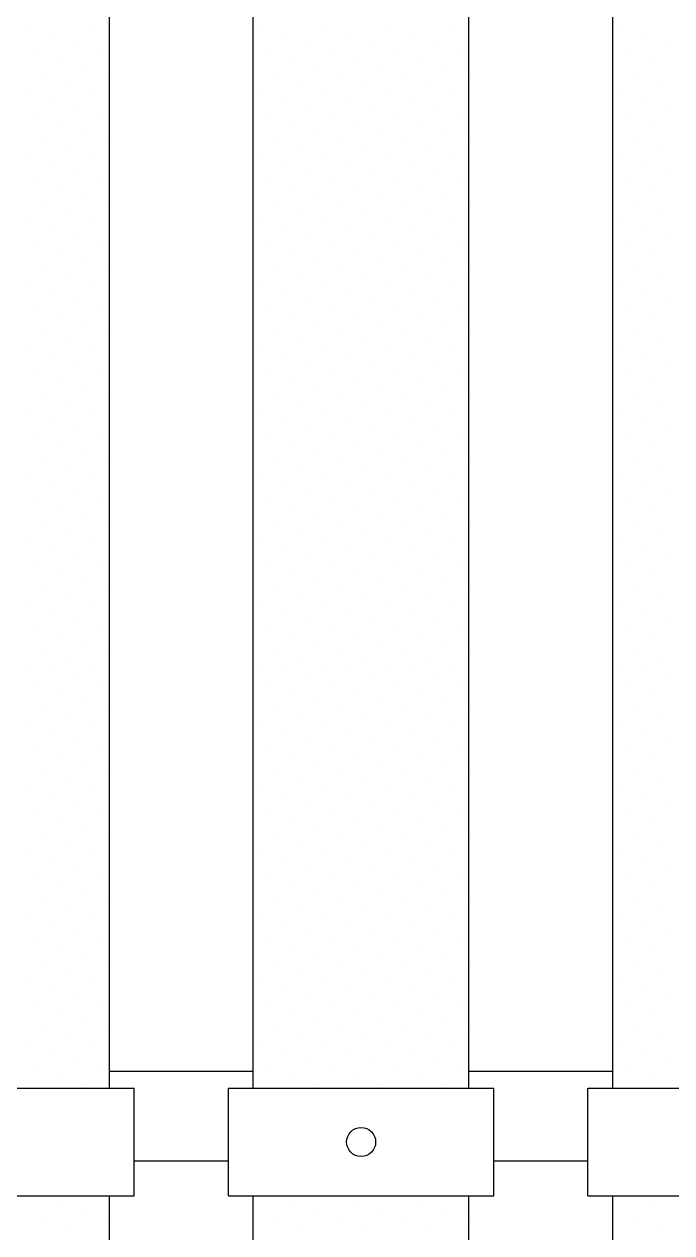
# Model space of a CAD drawing. Extents: x -508 to 92, y -98 to -31.
# Drawn here: x -124.86 to -123.158, y -51.325 to -48.148 of the extents above; entities that cross this region are included whole.
import ezdxf

# ---------------------------------------------------------------- set-up
doc = ezdxf.new("R2010")
doc.units = 0
doc.header["$MEASUREMENT"] = 0
doc.layers.get('0').update_dxf_attribs({"linetype": 'CONTINUOUS', "lineweight": 30})
doc.layers.add('BLUE', color=3, linetype='CONTINUOUS')

msp = doc.modelspace()

# ---------------------------------------------------------------- linework, layer by layer
at = {"color": 0}
for p, q in [((-124.85, -48.1588), (-124.85, -48.1588)), ((-124.7873, -48.1797), (-124.7873, -48.1797)), ((-124.6829, -48.1588), (-124.6829, -48.1588)), ((-124.2389, -48.1588), (-124.2389, -48.1588)), ((-124.1762, -48.1797), (-124.1762, -48.1797)), ((-124.0718, -48.1588), (-124.0718, -48.1588)), ((-124.0091, -48.1797), (-124.0091, -48.1797)), ((-123.9047, -48.1588), (-123.9047, -48.1588)), ((-123.842, -48.1797), (-123.842, -48.1797)), ((-123.7376, -48.1588), (-123.7376, -48.1588)), ((-123.2936, -48.1588), (-123.2936, -48.1588)), ((-123.231, -48.1797), (-123.231, -48.1797)), ((-124.7247, -48.2006), (-124.7247, -48.2006)), ((-124.1136, -48.2006), (-124.1136, -48.2006)), ((-123.9465, -48.2006), (-123.9465, -48.2006)), ((-123.7794, -48.2006), (-123.7794, -48.2006)), ((-123.1683, -48.2006), (-123.1683, -48.2006)), ((-124.8291, -48.2215), (-124.8291, -48.2215)), ((-124.7664, -48.2424), (-124.7664, -48.2424)), ((-124.662, -48.2215), (-124.662, -48.2215)), ((-124.218, -48.2215), (-124.218, -48.2215)), ((-124.1554, -48.2424), (-124.1554, -48.2424)), ((-124.0509, -48.2215), (-124.0509, -48.2215)), ((-123.9883, -48.2424), (-123.9883, -48.2424)), ((-123.8838, -48.2215), (-123.8838, -48.2215)), ((-123.8211, -48.2424), (-123.8211, -48.2424)), ((-123.7167, -48.2215), (-123.7167, -48.2215)), ((-123.2727, -48.2215), (-123.2727, -48.2215)), ((-123.2101, -48.2424), (-123.2101, -48.2424)), ((-124.7038, -48.2633), (-124.7038, -48.2633)), ((-124.0927, -48.2633), (-124.0927, -48.2633)), ((-123.9256, -48.2633), (-123.9256, -48.2633)), ((-123.7585, -48.2633), (-123.7585, -48.2633)), ((-124.8082, -48.2842), (-124.8082, -48.2842)), ((-124.7455, -48.305), (-124.7455, -48.305)), ((-124.6411, -48.2842), (-124.6411, -48.2842)), ((-124.1971, -48.2842), (-124.1971, -48.2842)), ((-124.1345, -48.305), (-124.1345, -48.305)), ((-124.03, -48.2842), (-124.03, -48.2842)), ((-123.9674, -48.305), (-123.9674, -48.305)), ((-123.8629, -48.2842), (-123.8629, -48.2842)), ((-123.8003, -48.305), (-123.8003, -48.305)), ((-123.6958, -48.2842), (-123.6958, -48.2842)), ((-123.2518, -48.2842), (-123.2518, -48.2842)), ((-123.1892, -48.305), (-123.1892, -48.305)), ((-124.85, -48.3259), (-124.85, -48.3259)), ((-124.6829, -48.3259), (-124.6829, -48.3259)), ((-124.2389, -48.3259), (-124.2389, -48.3259)), ((-124.0718, -48.3259), (-124.0718, -48.3259)), ((-123.9047, -48.3259), (-123.9047, -48.3259)), ((-123.7376, -48.3259), (-123.7376, -48.3259)), ((-123.2936, -48.3259), (-123.2936, -48.3259)), ((-124.7873, -48.3468), (-124.7873, -48.3468)), ((-124.7247, -48.3677), (-124.7247, -48.3677)), ((-124.1762, -48.3468), (-124.1762, -48.3468)), ((-124.1136, -48.3677), (-124.1136, -48.3677)), ((-124.0091, -48.3468), (-124.0091, -48.3468)), ((-123.9465, -48.3677), (-123.9465, -48.3677)), ((-123.842, -48.3468), (-123.842, -48.3468)), ((-123.7794, -48.3677), (-123.7794, -48.3677)), ((-123.231, -48.3468), (-123.231, -48.3468)), ((-123.1683, -48.3677), (-123.1683, -48.3677)), ((-124.8291, -48.3886), (-124.8291, -48.3886)), ((-124.662, -48.3886), (-124.662, -48.3886)), ((-124.218, -48.3886), (-124.218, -48.3886)), ((-124.0509, -48.3886), (-124.0509, -48.3886)), ((-123.8838, -48.3886), (-123.8838, -48.3886)), ((-123.7167, -48.3886), (-123.7167, -48.3886)), ((-123.2727, -48.3886), (-123.2727, -48.3886)), ((-124.7664, -48.4095), (-124.7664, -48.4095)), ((-124.7038, -48.4304), (-124.7038, -48.4304)), ((-124.1554, -48.4095), (-124.1554, -48.4095)), ((-124.0927, -48.4304), (-124.0927, -48.4304)), ((-123.9883, -48.4095), (-123.9883, -48.4095)), ((-123.9256, -48.4304), (-123.9256, -48.4304)), ((-123.8211, -48.4095), (-123.8211, -48.4095)), ((-123.7585, -48.4304), (-123.7585, -48.4304)), ((-123.2101, -48.4095), (-123.2101, -48.4095)), ((-124.8082, -48.4513), (-124.8082, -48.4513)), ((-124.6411, -48.4513), (-124.6411, -48.4513)), ((-124.1971, -48.4513), (-124.1971, -48.4513)), ((-124.03, -48.4513), (-124.03, -48.4513)), ((-123.8629, -48.4513), (-123.8629, -48.4513)), ((-123.6958, -48.4513), (-123.6958, -48.4513)), ((-123.2518, -48.4513), (-123.2518, -48.4513)), ((-124.85, -48.493), (-124.85, -48.493)), ((-124.7455, -48.4722), (-124.7455, -48.4722)), ((-124.6829, -48.493), (-124.6829, -48.493)), ((-124.2389, -48.493), (-124.2389, -48.493)), ((-124.1345, -48.4722), (-124.1345, -48.4722)), ((-124.0718, -48.493), (-124.0718, -48.493)), ((-123.9674, -48.4722), (-123.9674, -48.4722)), ((-123.9047, -48.493), (-123.9047, -48.493)), ((-123.8003, -48.4722), (-123.8003, -48.4722)), ((-123.7376, -48.493), (-123.7376, -48.493)), ((-123.2936, -48.493), (-123.2936, -48.493)), ((-123.1892, -48.4722), (-123.1892, -48.4722)), ((-124.7873, -48.5139), (-124.7873, -48.5139)), ((-124.1762, -48.5139), (-124.1762, -48.5139)), ((-124.0091, -48.5139), (-124.0091, -48.5139)), ((-123.842, -48.5139), (-123.842, -48.5139)), ((-123.231, -48.5139), (-123.231, -48.5139)), ((-124.8291, -48.5557), (-124.8291, -48.5557)), ((-124.7247, -48.5348), (-124.7247, -48.5348)), ((-124.662, -48.5557), (-124.662, -48.5557)), ((-124.218, -48.5557), (-124.218, -48.5557)), ((-124.1136, -48.5348), (-124.1136, -48.5348)), ((-124.0509, -48.5557), (-124.0509, -48.5557)), ((-123.9465, -48.5348), (-123.9465, -48.5348)), ((-123.8838, -48.5557), (-123.8838, -48.5557)), ((-123.7794, -48.5348), (-123.7794, -48.5348)), ((-123.7167, -48.5557), (-123.7167, -48.5557)), ((-123.2727, -48.5557), (-123.2727, -48.5557)), ((-123.1683, -48.5348), (-123.1683, -48.5348)), ((-124.7664, -48.5766), (-124.7664, -48.5766)), ((-124.1554, -48.5766), (-124.1554, -48.5766)), ((-123.9883, -48.5766), (-123.9883, -48.5766)), ((-123.8211, -48.5766), (-123.8211, -48.5766)), ((-123.2101, -48.5766), (-123.2101, -48.5766)), ((-124.8082, -48.6184), (-124.8082, -48.6184)), ((-124.7038, -48.5975), (-124.7038, -48.5975)), ((-124.6411, -48.6184), (-124.6411, -48.6184)), ((-124.1971, -48.6184), (-124.1971, -48.6184)), ((-124.0927, -48.5975), (-124.0927, -48.5975)), ((-124.03, -48.6184), (-124.03, -48.6184)), ((-123.9256, -48.5975), (-123.9256, -48.5975)), ((-123.8629, -48.6184), (-123.8629, -48.6184)), ((-123.7585, -48.5975), (-123.7585, -48.5975)), ((-123.6958, -48.6184), (-123.6958, -48.6184)), ((-123.2518, -48.6184), (-123.2518, -48.6184)), ((-124.85, -48.6601), (-124.85, -48.6601)), ((-124.7455, -48.6393), (-124.7455, -48.6393)), ((-124.6829, -48.6601), (-124.6829, -48.6601)), ((-124.2389, -48.6601), (-124.2389, -48.6601)), ((-124.1345, -48.6393), (-124.1345, -48.6393)), ((-124.0718, -48.6601), (-124.0718, -48.6601)), ((-123.9674, -48.6393), (-123.9674, -48.6393)), ((-123.9047, -48.6601), (-123.9047, -48.6601)), ((-123.8003, -48.6393), (-123.8003, -48.6393)), ((-123.7376, -48.6601), (-123.7376, -48.6601)), ((-123.2936, -48.6601), (-123.2936, -48.6601)), ((-123.1892, -48.6393), (-123.1892, -48.6393)), ((-124.7873, -48.681), (-124.7873, -48.681)), ((-124.1762, -48.681), (-124.1762, -48.681)), ((-124.0091, -48.681), (-124.0091, -48.681)), ((-123.842, -48.681), (-123.842, -48.681)), ((-123.231, -48.681), (-123.231, -48.681)), ((-124.8291, -48.7228), (-124.8291, -48.7228)), ((-124.7247, -48.7019), (-124.7247, -48.7019)), ((-124.662, -48.7228), (-124.662, -48.7228)), ((-124.218, -48.7228), (-124.218, -48.7228)), ((-124.1136, -48.7019), (-124.1136, -48.7019)), ((-124.0509, -48.7228), (-124.0509, -48.7228)), ((-123.9465, -48.7019), (-123.9465, -48.7019)), ((-123.8838, -48.7228), (-123.8838, -48.7228)), ((-123.7794, -48.7019), (-123.7794, -48.7019)), ((-123.7167, -48.7228), (-123.7167, -48.7228)), ((-123.2727, -48.7228), (-123.2727, -48.7228)), ((-123.1683, -48.7019), (-123.1683, -48.7019)), ((-124.7664, -48.7437), (-124.7664, -48.7437)), ((-124.1554, -48.7437), (-124.1554, -48.7437)), ((-123.9883, -48.7437), (-123.9883, -48.7437)), ((-123.8211, -48.7437), (-123.8211, -48.7437)), ((-123.2101, -48.7437), (-123.2101, -48.7437)), ((-124.8082, -48.7855), (-124.8082, -48.7855)), ((-124.7038, -48.7646), (-124.7038, -48.7646)), ((-124.6411, -48.7855), (-124.6411, -48.7855)), ((-124.1971, -48.7855), (-124.1971, -48.7855)), ((-124.0927, -48.7646), (-124.0927, -48.7646)), ((-124.03, -48.7855), (-124.03, -48.7855)), ((-123.9256, -48.7646), (-123.9256, -48.7646)), ((-123.8629, -48.7855), (-123.8629, -48.7855)), ((-123.7585, -48.7646), (-123.7585, -48.7646)), ((-123.6958, -48.7855), (-123.6958, -48.7855)), ((-123.2518, -48.7855), (-123.2518, -48.7855)), ((-124.7455, -48.8064), (-124.7455, -48.8064)), ((-124.1345, -48.8064), (-124.1345, -48.8064)), ((-123.9674, -48.8064), (-123.9674, -48.8064)), ((-123.8003, -48.8064), (-123.8003, -48.8064)), ((-123.1892, -48.8064), (-123.1892, -48.8064)), ((-124.85, -48.8273), (-124.85, -48.8273)), ((-124.7873, -48.8481), (-124.7873, -48.8481)), ((-124.6829, -48.8273), (-124.6829, -48.8273)), ((-124.2389, -48.8273), (-124.2389, -48.8273)), ((-124.1762, -48.8481), (-124.1762, -48.8481)), ((-124.0718, -48.8273), (-124.0718, -48.8273)), ((-124.0091, -48.8481), (-124.0091, -48.8481)), ((-123.9047, -48.8273), (-123.9047, -48.8273)), ((-123.842, -48.8481), (-123.842, -48.8481)), ((-123.7376, -48.8273), (-123.7376, -48.8273)), ((-123.2936, -48.8273), (-123.2936, -48.8273)), ((-123.231, -48.8481), (-123.231, -48.8481)), ((-124.7247, -48.869), (-124.7247, -48.869)), ((-124.1136, -48.869), (-124.1136, -48.869)), ((-123.9465, -48.869), (-123.9465, -48.869)), ((-123.7794, -48.869), (-123.7794, -48.869)), ((-123.1683, -48.869), (-123.1683, -48.869)), ((-124.8291, -48.8899), (-124.8291, -48.8899)), ((-124.7664, -48.9108), (-124.7664, -48.9108)), ((-124.662, -48.8899), (-124.662, -48.8899)), ((-124.218, -48.8899), (-124.218, -48.8899)), ((-124.1554, -48.9108), (-124.1554, -48.9108)), ((-124.0509, -48.8899), (-124.0509, -48.8899)), ((-123.9883, -48.9108), (-123.9883, -48.9108)), ((-123.8838, -48.8899), (-123.8838, -48.8899)), ((-123.8211, -48.9108), (-123.8211, -48.9108)), ((-123.7167, -48.8899), (-123.7167, -48.8899)), ((-123.2727, -48.8899), (-123.2727, -48.8899)), ((-123.2101, -48.9108), (-123.2101, -48.9108)), ((-124.7038, -48.9317), (-124.7038, -48.9317)), ((-124.0927, -48.9317), (-124.0927, -48.9317)), ((-123.9256, -48.9317), (-123.9256, -48.9317)), ((-123.7585, -48.9317), (-123.7585, -48.9317)), ((-124.8082, -48.9526), (-124.8082, -48.9526)), ((-124.7455, -48.9735), (-124.7455, -48.9735)), ((-124.6411, -48.9526), (-124.6411, -48.9526)), ((-124.1971, -48.9526), (-124.1971, -48.9526)), ((-124.1345, -48.9735), (-124.1345, -48.9735)), ((-124.03, -48.9526), (-124.03, -48.9526)), ((-123.9674, -48.9735), (-123.9674, -48.9735)), ((-123.8629, -48.9526), (-123.8629, -48.9526)), ((-123.8003, -48.9735), (-123.8003, -48.9735)), ((-123.6958, -48.9526), (-123.6958, -48.9526)), ((-123.2518, -48.9526), (-123.2518, -48.9526)), ((-123.1892, -48.9735), (-123.1892, -48.9735)), ((-124.85, -48.9944), (-124.85, -48.9944)), ((-124.6829, -48.9944), (-124.6829, -48.9944)), ((-124.2389, -48.9944), (-124.2389, -48.9944)), ((-124.0718, -48.9944), (-124.0718, -48.9944)), ((-123.9047, -48.9944), (-123.9047, -48.9944)), ((-123.7376, -48.9944), (-123.7376, -48.9944)), ((-123.2936, -48.9944), (-123.2936, -48.9944)), ((-124.7873, -49.0152), (-124.7873, -49.0152)), ((-124.7247, -49.0361), (-124.7247, -49.0361)), ((-124.1762, -49.0152), (-124.1762, -49.0152)), ((-124.1136, -49.0361), (-124.1136, -49.0361)), ((-124.0091, -49.0152), (-124.0091, -49.0152)), ((-123.9465, -49.0361), (-123.9465, -49.0361)), ((-123.842, -49.0152), (-123.842, -49.0152)), ((-123.7794, -49.0361), (-123.7794, -49.0361)), ((-123.231, -49.0152), (-123.231, -49.0152)), ((-123.1683, -49.0361), (-123.1683, -49.0361)), ((-124.8291, -49.057), (-124.8291, -49.057)), ((-124.662, -49.057), (-124.662, -49.057)), ((-124.218, -49.057), (-124.218, -49.057)), ((-124.0509, -49.057), (-124.0509, -49.057)), ((-123.8838, -49.057), (-123.8838, -49.057)), ((-123.7167, -49.057), (-123.7167, -49.057)), ((-123.2727, -49.057), (-123.2727, -49.057)), ((-124.7664, -49.0779), (-124.7664, -49.0779)), ((-124.7038, -49.0988), (-124.7038, -49.0988)), ((-124.1554, -49.0779), (-124.1554, -49.0779)), ((-124.0927, -49.0988), (-124.0927, -49.0988)), ((-123.9883, -49.0779), (-123.9883, -49.0779)), ((-123.9256, -49.0988), (-123.9256, -49.0988)), ((-123.8211, -49.0779), (-123.8211, -49.0779)), ((-123.7585, -49.0988), (-123.7585, -49.0988)), ((-123.2101, -49.0779), (-123.2101, -49.0779)), ((-124.8082, -49.1197), (-124.8082, -49.1197)), ((-124.6411, -49.1197), (-124.6411, -49.1197)), ((-124.1971, -49.1197), (-124.1971, -49.1197)), ((-124.03, -49.1197), (-124.03, -49.1197)), ((-123.8629, -49.1197), (-123.8629, -49.1197)), ((-123.6958, -49.1197), (-123.6958, -49.1197)), ((-123.2518, -49.1197), (-123.2518, -49.1197)), ((-124.85, -49.1615), (-124.85, -49.1615)), ((-124.7455, -49.1406), (-124.7455, -49.1406)), ((-124.6829, -49.1615), (-124.6829, -49.1615)), ((-124.2389, -49.1615), (-124.2389, -49.1615)), ((-124.1345, -49.1406), (-124.1345, -49.1406)), ((-124.0718, -49.1615), (-124.0718, -49.1615)), ((-123.9674, -49.1406), (-123.9674, -49.1406)), ((-123.9047, -49.1615), (-123.9047, -49.1615)), ((-123.8003, -49.1406), (-123.8003, -49.1406)), ((-123.7376, -49.1615), (-123.7376, -49.1615)), ((-123.2936, -49.1615), (-123.2936, -49.1615)), ((-123.1892, -49.1406), (-123.1892, -49.1406)), ((-124.7873, -49.1823), (-124.7873, -49.1823)), ((-124.1762, -49.1823), (-124.1762, -49.1823)), ((-124.0091, -49.1823), (-124.0091, -49.1823)), ((-123.842, -49.1823), (-123.842, -49.1823)), ((-123.231, -49.1823), (-123.231, -49.1823)), ((-124.8291, -49.2241), (-124.8291, -49.2241)), ((-124.7247, -49.2032), (-124.7247, -49.2032)), ((-124.662, -49.2241), (-124.662, -49.2241)), ((-124.218, -49.2241), (-124.218, -49.2241)), ((-124.1136, -49.2032), (-124.1136, -49.2032)), ((-124.0509, -49.2241), (-124.0509, -49.2241)), ((-123.9465, -49.2032), (-123.9465, -49.2032)), ((-123.8838, -49.2241), (-123.8838, -49.2241)), ((-123.7794, -49.2032), (-123.7794, -49.2032)), ((-123.7167, -49.2241), (-123.7167, -49.2241)), ((-123.2727, -49.2241), (-123.2727, -49.2241)), ((-123.1683, -49.2032), (-123.1683, -49.2032)), ((-124.7664, -49.245), (-124.7664, -49.245)), ((-124.1554, -49.245), (-124.1554, -49.245)), ((-123.9883, -49.245), (-123.9883, -49.245)), ((-123.8211, -49.245), (-123.8211, -49.245)), ((-123.2101, -49.245), (-123.2101, -49.245)), ((-124.8082, -49.2868), (-124.8082, -49.2868)), ((-124.7038, -49.2659), (-124.7038, -49.2659)), ((-124.6411, -49.2868), (-124.6411, -49.2868)), ((-124.1971, -49.2868), (-124.1971, -49.2868)), ((-124.0927, -49.2659), (-124.0927, -49.2659)), ((-124.03, -49.2868), (-124.03, -49.2868)), ((-123.9256, -49.2659), (-123.9256, -49.2659)), ((-123.8629, -49.2868), (-123.8629, -49.2868)), ((-123.7585, -49.2659), (-123.7585, -49.2659)), ((-123.6958, -49.2868), (-123.6958, -49.2868)), ((-123.2518, -49.2868), (-123.2518, -49.2868)), ((-124.7455, -49.3077), (-124.7455, -49.3077)), ((-124.1345, -49.3077), (-124.1345, -49.3077)), ((-123.9674, -49.3077), (-123.9674, -49.3077)), ((-123.8003, -49.3077), (-123.8003, -49.3077)), ((-123.1892, -49.3077), (-123.1892, -49.3077)), ((-124.85, -49.3286), (-124.85, -49.3286)), ((-124.7873, -49.3495), (-124.7873, -49.3495)), ((-124.6829, -49.3286), (-124.6829, -49.3286)), ((-124.2389, -49.3286), (-124.2389, -49.3286)), ((-124.1762, -49.3495), (-124.1762, -49.3495)), ((-124.0718, -49.3286), (-124.0718, -49.3286)), ((-124.0091, -49.3495), (-124.0091, -49.3495)), ((-123.9047, -49.3286), (-123.9047, -49.3286)), ((-123.842, -49.3495), (-123.842, -49.3495)), ((-123.7376, -49.3286), (-123.7376, -49.3286)), ((-123.2936, -49.3286), (-123.2936, -49.3286)), ((-123.231, -49.3495), (-123.231, -49.3495)), ((-124.8291, -49.3912), (-124.8291, -49.3912)), ((-124.7247, -49.3703), (-124.7247, -49.3703)), ((-124.662, -49.3912), (-124.662, -49.3912)), ((-124.218, -49.3912), (-124.218, -49.3912)), ((-124.1136, -49.3703), (-124.1136, -49.3703)), ((-124.0509, -49.3912), (-124.0509, -49.3912)), ((-123.9465, -49.3703), (-123.9465, -49.3703)), ((-123.8838, -49.3912), (-123.8838, -49.3912)), ((-123.7794, -49.3703), (-123.7794, -49.3703)), ((-123.7167, -49.3912), (-123.7167, -49.3912)), ((-123.2727, -49.3912), (-123.2727, -49.3912)), ((-123.1683, -49.3703), (-123.1683, -49.3703)), ((-124.7664, -49.4121), (-124.7664, -49.4121)), ((-124.1554, -49.4121), (-124.1554, -49.4121)), ((-123.9883, -49.4121), (-123.9883, -49.4121)), ((-123.8211, -49.4121), (-123.8211, -49.4121)), ((-123.2101, -49.4121), (-123.2101, -49.4121)), ((-124.8082, -49.4539), (-124.8082, -49.4539)), ((-124.7038, -49.433), (-124.7038, -49.433)), ((-124.6411, -49.4539), (-124.6411, -49.4539)), ((-124.1971, -49.4539), (-124.1971, -49.4539)), ((-124.0927, -49.433), (-124.0927, -49.433)), ((-124.03, -49.4539), (-124.03, -49.4539)), ((-123.9256, -49.433), (-123.9256, -49.433)), ((-123.8629, -49.4539), (-123.8629, -49.4539)), ((-123.7585, -49.433), (-123.7585, -49.433)), ((-123.6958, -49.4539), (-123.6958, -49.4539)), ((-123.2518, -49.4539), (-123.2518, -49.4539)), ((-124.7455, -49.4748), (-124.7455, -49.4748)), ((-124.1345, -49.4748), (-124.1345, -49.4748)), ((-123.9674, -49.4748), (-123.9674, -49.4748)), ((-123.8003, -49.4748), (-123.8003, -49.4748)), ((-123.1892, -49.4748), (-123.1892, -49.4748)), ((-124.85, -49.4957), (-124.85, -49.4957)), ((-124.7873, -49.5166), (-124.7873, -49.5166)), ((-124.6829, -49.4957), (-124.6829, -49.4957)), ((-124.2389, -49.4957), (-124.2389, -49.4957)), ((-124.1762, -49.5166), (-124.1762, -49.5166)), ((-124.0718, -49.4957), (-124.0718, -49.4957)), ((-124.0091, -49.5166), (-124.0091, -49.5166)), ((-123.9047, -49.4957), (-123.9047, -49.4957)), ((-123.842, -49.5166), (-123.842, -49.5166)), ((-123.7376, -49.4957), (-123.7376, -49.4957)), ((-123.2936, -49.4957), (-123.2936, -49.4957)), ((-123.231, -49.5166), (-123.231, -49.5166)), ((-124.7247, -49.5374), (-124.7247, -49.5374)), ((-124.1136, -49.5374), (-124.1136, -49.5374)), ((-123.9465, -49.5374), (-123.9465, -49.5374)), ((-123.7794, -49.5374), (-123.7794, -49.5374)), ((-123.1683, -49.5374), (-123.1683, -49.5374)), ((-124.8291, -49.5583), (-124.8291, -49.5583)), ((-124.7664, -49.5792), (-124.7664, -49.5792)), ((-124.662, -49.5583), (-124.662, -49.5583)), ((-124.218, -49.5583), (-124.218, -49.5583)), ((-124.1554, -49.5792), (-124.1554, -49.5792)), ((-124.0509, -49.5583), (-124.0509, -49.5583)), ((-123.9883, -49.5792), (-123.9883, -49.5792)), ((-123.8838, -49.5583), (-123.8838, -49.5583)), ((-123.8211, -49.5792), (-123.8211, -49.5792)), ((-123.7167, -49.5583), (-123.7167, -49.5583)), ((-123.2727, -49.5583), (-123.2727, -49.5583)), ((-123.2101, -49.5792), (-123.2101, -49.5792)), ((-124.7038, -49.6001), (-124.7038, -49.6001)), ((-124.0927, -49.6001), (-124.0927, -49.6001)), ((-123.9256, -49.6001), (-123.9256, -49.6001)), ((-123.7585, -49.6001), (-123.7585, -49.6001)), ((-124.8082, -49.621), (-124.8082, -49.621)), ((-124.7455, -49.6419), (-124.7455, -49.6419)), ((-124.6411, -49.621), (-124.6411, -49.621)), ((-124.1971, -49.621), (-124.1971, -49.621)), ((-124.1345, -49.6419), (-124.1345, -49.6419)), ((-124.03, -49.621), (-124.03, -49.621)), ((-123.9674, -49.6419), (-123.9674, -49.6419)), ((-123.8629, -49.621), (-123.8629, -49.621)), ((-123.8003, -49.6419), (-123.8003, -49.6419)), ((-123.6958, -49.621), (-123.6958, -49.621)), ((-123.2518, -49.621), (-123.2518, -49.621)), ((-123.1892, -49.6419), (-123.1892, -49.6419)), ((-124.85, -49.6628), (-124.85, -49.6628)), ((-124.6829, -49.6628), (-124.6829, -49.6628)), ((-124.2389, -49.6628), (-124.2389, -49.6628)), ((-124.0718, -49.6628), (-124.0718, -49.6628)), ((-123.9047, -49.6628), (-123.9047, -49.6628)), ((-123.7376, -49.6628), (-123.7376, -49.6628)), ((-123.2936, -49.6628), (-123.2936, -49.6628)), ((-124.7873, -49.6837), (-124.7873, -49.6837)), ((-124.7247, -49.7045), (-124.7247, -49.7045)), ((-124.1762, -49.6837), (-124.1762, -49.6837)), ((-124.1136, -49.7045), (-124.1136, -49.7045)), ((-124.0091, -49.6837), (-124.0091, -49.6837)), ((-123.9465, -49.7045), (-123.9465, -49.7045)), ((-123.842, -49.6837), (-123.842, -49.6837)), ((-123.7794, -49.7045), (-123.7794, -49.7045)), ((-123.231, -49.6837), (-123.231, -49.6837)), ((-123.1683, -49.7045), (-123.1683, -49.7045)), ((-124.8291, -49.7254), (-124.8291, -49.7254)), ((-124.662, -49.7254), (-124.662, -49.7254)), ((-124.218, -49.7254), (-124.218, -49.7254)), ((-124.0509, -49.7254), (-124.0509, -49.7254)), ((-123.8838, -49.7254), (-123.8838, -49.7254)), ((-123.7167, -49.7254), (-123.7167, -49.7254)), ((-123.2727, -49.7254), (-123.2727, -49.7254)), ((-124.7664, -49.7463), (-124.7664, -49.7463)), ((-124.7038, -49.7672), (-124.7038, -49.7672)), ((-124.1554, -49.7463), (-124.1554, -49.7463)), ((-124.0927, -49.7672), (-124.0927, -49.7672)), ((-123.9883, -49.7463), (-123.9883, -49.7463)), ((-123.9256, -49.7672), (-123.9256, -49.7672)), ((-123.8211, -49.7463), (-123.8211, -49.7463)), ((-123.7585, -49.7672), (-123.7585, -49.7672)), ((-123.2101, -49.7463), (-123.2101, -49.7463)), ((-124.8082, -49.7881), (-124.8082, -49.7881)), ((-124.6411, -49.7881), (-124.6411, -49.7881)), ((-124.1971, -49.7881), (-124.1971, -49.7881)), ((-124.03, -49.7881), (-124.03, -49.7881)), ((-123.8629, -49.7881), (-123.8629, -49.7881)), ((-123.6958, -49.7881), (-123.6958, -49.7881)), ((-123.2518, -49.7881), (-123.2518, -49.7881)), ((-124.85, -49.8299), (-124.85, -49.8299)), ((-124.7455, -49.809), (-124.7455, -49.809)), ((-124.6829, -49.8299), (-124.6829, -49.8299)), ((-124.2389, -49.8299), (-124.2389, -49.8299)), ((-124.1345, -49.809), (-124.1345, -49.809)), ((-124.0718, -49.8299), (-124.0718, -49.8299)), ((-123.9674, -49.809), (-123.9674, -49.809)), ((-123.9047, -49.8299), (-123.9047, -49.8299)), ((-123.8003, -49.809), (-123.8003, -49.809)), ((-123.7376, -49.8299), (-123.7376, -49.8299)), ((-123.2936, -49.8299), (-123.2936, -49.8299)), ((-123.1892, -49.809), (-123.1892, -49.809)), ((-124.7873, -49.8508), (-124.7873, -49.8508)), ((-124.1762, -49.8508), (-124.1762, -49.8508)), ((-124.0091, -49.8508), (-124.0091, -49.8508)), ((-123.842, -49.8508), (-123.842, -49.8508)), ((-123.231, -49.8508), (-123.231, -49.8508)), ((-124.8291, -49.8925), (-124.8291, -49.8925)), ((-124.7247, -49.8717), (-124.7247, -49.8717)), ((-124.662, -49.8925), (-124.662, -49.8925)), ((-124.218, -49.8925), (-124.218, -49.8925)), ((-124.1136, -49.8717), (-124.1136, -49.8717)), ((-124.0509, -49.8925), (-124.0509, -49.8925)), ((-123.9465, -49.8717), (-123.9465, -49.8717)), ((-123.8838, -49.8925), (-123.8838, -49.8925)), ((-123.7794, -49.8717), (-123.7794, -49.8717)), ((-123.7167, -49.8925), (-123.7167, -49.8925)), ((-123.2727, -49.8925), (-123.2727, -49.8925)), ((-123.1683, -49.8717), (-123.1683, -49.8717)), ((-124.7664, -49.9134), (-124.7664, -49.9134)), ((-124.1554, -49.9134), (-124.1554, -49.9134)), ((-123.9883, -49.9134), (-123.9883, -49.9134)), ((-123.8211, -49.9134), (-123.8211, -49.9134)), ((-123.2101, -49.9134), (-123.2101, -49.9134)), ((-124.8082, -49.9552), (-124.8082, -49.9552)), ((-124.7038, -49.9343), (-124.7038, -49.9343)), ((-124.6411, -49.9552), (-124.6411, -49.9552)), ((-124.1971, -49.9552), (-124.1971, -49.9552)), ((-124.0927, -49.9343), (-124.0927, -49.9343)), ((-124.03, -49.9552), (-124.03, -49.9552)), ((-123.9256, -49.9343), (-123.9256, -49.9343)), ((-123.8629, -49.9552), (-123.8629, -49.9552)), ((-123.7585, -49.9343), (-123.7585, -49.9343)), ((-123.6958, -49.9552), (-123.6958, -49.9552)), ((-123.2518, -49.9552), (-123.2518, -49.9552)), ((-124.7455, -49.9761), (-124.7455, -49.9761)), ((-124.1345, -49.9761), (-124.1345, -49.9761)), ((-123.9674, -49.9761), (-123.9674, -49.9761)), ((-123.8003, -49.9761), (-123.8003, -49.9761)), ((-123.1892, -49.9761), (-123.1892, -49.9761)), ((-124.85, -49.997), (-124.85, -49.997)), ((-124.7873, -50.0179), (-124.7873, -50.0179)), ((-124.6829, -49.997), (-124.6829, -49.997)), ((-124.2389, -49.997), (-124.2389, -49.997)), ((-124.1762, -50.0179), (-124.1762, -50.0179)), ((-124.0718, -49.997), (-124.0718, -49.997)), ((-124.0091, -50.0179), (-124.0091, -50.0179)), ((-123.9047, -49.997), (-123.9047, -49.997)), ((-123.842, -50.0179), (-123.842, -50.0179)), ((-123.7376, -49.997), (-123.7376, -49.997)), ((-123.2936, -49.997), (-123.2936, -49.997)), ((-123.231, -50.0179), (-123.231, -50.0179)), ((-124.7247, -50.0388), (-124.7247, -50.0388)), ((-124.1136, -50.0388), (-124.1136, -50.0388)), ((-123.9465, -50.0388), (-123.9465, -50.0388)), ((-123.7794, -50.0388), (-123.7794, -50.0388)), ((-123.1683, -50.0388), (-123.1683, -50.0388)), ((-124.8291, -50.0596), (-124.8291, -50.0596)), ((-124.7664, -50.0805), (-124.7664, -50.0805)), ((-124.662, -50.0596), (-124.662, -50.0596)), ((-124.218, -50.0596), (-124.218, -50.0596)), ((-124.1554, -50.0805), (-124.1554, -50.0805)), ((-124.0509, -50.0596), (-124.0509, -50.0596)), ((-123.9883, -50.0805), (-123.9883, -50.0805)), ((-123.8838, -50.0596), (-123.8838, -50.0596)), ((-123.8211, -50.0805), (-123.8211, -50.0805)), ((-123.7167, -50.0596), (-123.7167, -50.0596)), ((-123.2727, -50.0596), (-123.2727, -50.0596)), ((-123.2101, -50.0805), (-123.2101, -50.0805)), ((-124.7038, -50.1014), (-124.7038, -50.1014)), ((-124.0927, -50.1014), (-124.0927, -50.1014)), ((-123.9256, -50.1014), (-123.9256, -50.1014)), ((-123.7585, -50.1014), (-123.7585, -50.1014)), ((-124.8082, -50.1223), (-124.8082, -50.1223)), ((-124.7455, -50.1432), (-124.7455, -50.1432)), ((-124.6411, -50.1223), (-124.6411, -50.1223)), ((-124.1971, -50.1223), (-124.1971, -50.1223)), ((-124.1345, -50.1432), (-124.1345, -50.1432)), ((-124.03, -50.1223), (-124.03, -50.1223)), ((-123.9674, -50.1432), (-123.9674, -50.1432)), ((-123.8629, -50.1223), (-123.8629, -50.1223)), ((-123.8003, -50.1432), (-123.8003, -50.1432)), ((-123.6958, -50.1223), (-123.6958, -50.1223)), ((-123.2518, -50.1223), (-123.2518, -50.1223)), ((-123.1892, -50.1432), (-123.1892, -50.1432)), ((-124.85, -50.1641), (-124.85, -50.1641)), ((-124.7873, -50.185), (-124.7873, -50.185)), ((-124.6829, -50.1641), (-124.6829, -50.1641)), ((-124.2389, -50.1641), (-124.2389, -50.1641)), ((-124.1762, -50.185), (-124.1762, -50.185)), ((-124.0718, -50.1641), (-124.0718, -50.1641)), ((-124.0091, -50.185), (-124.0091, -50.185)), ((-123.9047, -50.1641), (-123.9047, -50.1641)), ((-123.842, -50.185), (-123.842, -50.185)), ((-123.7376, -50.1641), (-123.7376, -50.1641)), ((-123.2936, -50.1641), (-123.2936, -50.1641)), ((-123.231, -50.185), (-123.231, -50.185)), ((-124.7247, -50.2059), (-124.7247, -50.2059)), ((-124.1136, -50.2059), (-124.1136, -50.2059)), ((-123.9465, -50.2059), (-123.9465, -50.2059)), ((-123.7794, -50.2059), (-123.7794, -50.2059)), ((-123.1683, -50.2059), (-123.1683, -50.2059)), ((-124.8291, -50.2268), (-124.8291, -50.2268)), ((-124.7664, -50.2476), (-124.7664, -50.2476)), ((-124.662, -50.2268), (-124.662, -50.2268)), ((-124.218, -50.2268), (-124.218, -50.2268)), ((-124.1554, -50.2476), (-124.1554, -50.2476)), ((-124.0509, -50.2268), (-124.0509, -50.2268)), ((-123.9883, -50.2476), (-123.9883, -50.2476)), ((-123.8838, -50.2268), (-123.8838, -50.2268)), ((-123.8211, -50.2476), (-123.8211, -50.2476)), ((-123.7167, -50.2268), (-123.7167, -50.2268)), ((-123.2727, -50.2268), (-123.2727, -50.2268)), ((-123.2101, -50.2476), (-123.2101, -50.2476)), ((-124.7038, -50.2685), (-124.7038, -50.2685)), ((-124.0927, -50.2685), (-124.0927, -50.2685)), ((-123.9256, -50.2685), (-123.9256, -50.2685)), ((-123.7585, -50.2685), (-123.7585, -50.2685)), ((-124.8082, -50.2894), (-124.8082, -50.2894)), ((-124.7455, -50.3103), (-124.7455, -50.3103)), ((-124.6411, -50.2894), (-124.6411, -50.2894)), ((-124.1971, -50.2894), (-124.1971, -50.2894)), ((-124.1345, -50.3103), (-124.1345, -50.3103)), ((-124.03, -50.2894), (-124.03, -50.2894)), ((-123.9674, -50.3103), (-123.9674, -50.3103)), ((-123.8629, -50.2894), (-123.8629, -50.2894)), ((-123.8003, -50.3103), (-123.8003, -50.3103)), ((-123.6958, -50.2894), (-123.6958, -50.2894)), ((-123.2518, -50.2894), (-123.2518, -50.2894)), ((-123.1892, -50.3103), (-123.1892, -50.3103)), ((-124.85, -50.3312), (-124.85, -50.3312)), ((-124.6829, -50.3312), (-124.6829, -50.3312)), ((-124.2389, -50.3312), (-124.2389, -50.3312)), ((-124.0718, -50.3312), (-124.0718, -50.3312)), ((-123.9047, -50.3312), (-123.9047, -50.3312)), ((-123.7376, -50.3312), (-123.7376, -50.3312)), ((-123.2936, -50.3312), (-123.2936, -50.3312)), ((-124.7873, -50.3521), (-124.7873, -50.3521)), ((-124.7247, -50.373), (-124.7247, -50.373)), ((-124.1762, -50.3521), (-124.1762, -50.3521)), ((-124.1136, -50.373), (-124.1136, -50.373)), ((-124.0091, -50.3521), (-124.0091, -50.3521)), ((-123.9465, -50.373), (-123.9465, -50.373)), ((-123.842, -50.3521), (-123.842, -50.3521)), ((-123.7794, -50.373), (-123.7794, -50.373)), ((-123.231, -50.3521), (-123.231, -50.3521)), ((-123.1683, -50.373), (-123.1683, -50.373)), ((-124.8291, -50.3939), (-124.8291, -50.3939)), ((-124.662, -50.3939), (-124.662, -50.3939)), ((-124.218, -50.3939), (-124.218, -50.3939)), ((-124.0509, -50.3939), (-124.0509, -50.3939)), ((-123.8838, -50.3939), (-123.8838, -50.3939)), ((-123.7167, -50.3939), (-123.7167, -50.3939)), ((-123.2727, -50.3939), (-123.2727, -50.3939)), ((-124.7664, -50.4147), (-124.7664, -50.4147)), ((-124.7038, -50.4356), (-124.7038, -50.4356)), ((-124.1554, -50.4147), (-124.1554, -50.4147)), ((-124.0927, -50.4356), (-124.0927, -50.4356)), ((-123.9883, -50.4147), (-123.9883, -50.4147)), ((-123.9256, -50.4356), (-123.9256, -50.4356)), ((-123.8211, -50.4147), (-123.8211, -50.4147)), ((-123.7585, -50.4356), (-123.7585, -50.4356)), ((-123.2101, -50.4147), (-123.2101, -50.4147)), ((-124.8082, -50.4565), (-124.8082, -50.4565)), ((-124.6411, -50.4565), (-124.6411, -50.4565)), ((-124.1971, -50.4565), (-124.1971, -50.4565)), ((-124.03, -50.4565), (-124.03, -50.4565)), ((-123.8629, -50.4565), (-123.8629, -50.4565)), ((-123.6958, -50.4565), (-123.6958, -50.4565)), ((-123.2518, -50.4565), (-123.2518, -50.4565)), ((-124.85, -50.4983), (-124.85, -50.4983)), ((-124.7455, -50.4774), (-124.7455, -50.4774)), ((-124.6829, -50.4983), (-124.6829, -50.4983)), ((-124.2389, -50.4983), (-124.2389, -50.4983)), ((-124.1345, -50.4774), (-124.1345, -50.4774)), ((-124.0718, -50.4983), (-124.0718, -50.4983)), ((-123.9674, -50.4774), (-123.9674, -50.4774)), ((-123.9047, -50.4983), (-123.9047, -50.4983)), ((-123.8003, -50.4774), (-123.8003, -50.4774)), ((-123.7376, -50.4983), (-123.7376, -50.4983)), ((-123.2936, -50.4983), (-123.2936, -50.4983)), ((-123.1892, -50.4774), (-123.1892, -50.4774)), ((-124.7873, -50.5192), (-124.7873, -50.5192)), ((-124.1762, -50.5192), (-124.1762, -50.5192)), ((-124.0091, -50.5192), (-124.0091, -50.5192)), ((-123.842, -50.5192), (-123.842, -50.5192)), ((-123.231, -50.5192), (-123.231, -50.5192)), ((-124.8291, -50.561), (-124.8291, -50.561)), ((-124.7247, -50.5401), (-124.7247, -50.5401)), ((-124.662, -50.561), (-124.662, -50.561)), ((-124.218, -50.561), (-124.218, -50.561)), ((-124.1136, -50.5401), (-124.1136, -50.5401)), ((-124.0509, -50.561), (-124.0509, -50.561)), ((-123.9465, -50.5401), (-123.9465, -50.5401)), ((-123.8838, -50.561), (-123.8838, -50.561)), ((-123.7794, -50.5401), (-123.7794, -50.5401)), ((-123.7167, -50.561), (-123.7167, -50.561)), ((-123.2727, -50.561), (-123.2727, -50.561)), ((-123.1683, -50.5401), (-123.1683, -50.5401)), ((-124.7664, -50.5818), (-124.7664, -50.5818)), ((-124.1554, -50.5818), (-124.1554, -50.5818)), ((-123.9883, -50.5818), (-123.9883, -50.5818)), ((-123.8211, -50.5818), (-123.8211, -50.5818)), ((-123.2101, -50.5818), (-123.2101, -50.5818)), ((-124.8082, -50.6236), (-124.8082, -50.6236)), ((-124.7038, -50.6027), (-124.7038, -50.6027)), ((-124.6411, -50.6236), (-124.6411, -50.6236)), ((-124.1971, -50.6236), (-124.1971, -50.6236)), ((-124.0927, -50.6027), (-124.0927, -50.6027)), ((-124.03, -50.6236), (-124.03, -50.6236)), ((-123.9256, -50.6027), (-123.9256, -50.6027)), ((-123.8629, -50.6236), (-123.8629, -50.6236)), ((-123.7585, -50.6027), (-123.7585, -50.6027)), ((-123.6958, -50.6236), (-123.6958, -50.6236)), ((-123.2518, -50.6236), (-123.2518, -50.6236)), ((-124.7455, -50.6445), (-124.7455, -50.6445)), ((-124.1345, -50.6445), (-124.1345, -50.6445)), ((-123.9674, -50.6445), (-123.9674, -50.6445)), ((-123.8003, -50.6445), (-123.8003, -50.6445)), ((-123.1892, -50.6445), (-123.1892, -50.6445)), ((-124.85, -50.6654), (-124.85, -50.6654)), ((-124.7873, -50.6863), (-124.7873, -50.6863)), ((-124.6829, -50.6654), (-124.6829, -50.6654)), ((-124.2389, -50.6654), (-124.2389, -50.6654)), ((-124.1762, -50.6863), (-124.1762, -50.6863)), ((-124.0718, -50.6654), (-124.0718, -50.6654)), ((-124.0091, -50.6863), (-124.0091, -50.6863)), ((-123.9047, -50.6654), (-123.9047, -50.6654)), ((-123.842, -50.6863), (-123.842, -50.6863)), ((-123.7376, -50.6654), (-123.7376, -50.6654)), ((-123.2936, -50.6654), (-123.2936, -50.6654)), ((-123.231, -50.6863), (-123.231, -50.6863)), ((-124.7247, -50.7072), (-124.7247, -50.7072)), ((-124.1136, -50.7072), (-124.1136, -50.7072)), ((-123.9465, -50.7072), (-123.9465, -50.7072)), ((-123.7794, -50.7072), (-123.7794, -50.7072)), ((-123.1683, -50.7072), (-123.1683, -50.7072)), ((-124.8291, -50.7281), (-124.8291, -50.7281)), ((-124.7664, -50.749), (-124.7664, -50.749)), ((-124.662, -50.7281), (-124.662, -50.7281)), ((-124.218, -50.7281), (-124.218, -50.7281)), ((-124.1554, -50.749), (-124.1554, -50.749)), ((-124.0509, -50.7281), (-124.0509, -50.7281)), ((-123.9883, -50.749), (-123.9883, -50.749)), ((-123.8838, -50.7281), (-123.8838, -50.7281)), ((-123.8211, -50.749), (-123.8211, -50.749)), ((-123.7167, -50.7281), (-123.7167, -50.7281)), ((-123.2727, -50.7281), (-123.2727, -50.7281)), ((-123.2101, -50.749), (-123.2101, -50.749)), ((-124.7038, -50.7698), (-124.7038, -50.7698)), ((-124.0927, -50.7698), (-124.0927, -50.7698)), ((-123.9256, -50.7698), (-123.9256, -50.7698)), ((-123.7585, -50.7698), (-123.7585, -50.7698)), ((-124.8082, -50.7907), (-124.8082, -50.7907)), ((-124.7455, -50.8116), (-124.7455, -50.8116)), ((-124.6411, -50.7907), (-124.6411, -50.7907)), ((-124.1971, -50.7907), (-124.1971, -50.7907)), ((-124.1345, -50.8116), (-124.1345, -50.8116)), ((-124.03, -50.7907), (-124.03, -50.7907)), ((-123.9674, -50.8116), (-123.9674, -50.8116)), ((-123.8629, -50.7907), (-123.8629, -50.7907)), ((-123.8003, -50.8116), (-123.8003, -50.8116)), ((-123.6958, -50.7907), (-123.6958, -50.7907)), ((-123.2518, -50.7907), (-123.2518, -50.7907)), ((-123.1892, -50.8116), (-123.1892, -50.8116)), ((-124.85, -50.8325), (-124.85, -50.8325)), ((-124.6829, -50.8325), (-124.6829, -50.8325)), ((-124.2389, -50.8325), (-124.2389, -50.8325)), ((-124.0718, -50.8325), (-124.0718, -50.8325)), ((-123.9047, -50.8325), (-123.9047, -50.8325)), ((-123.7376, -50.8325), (-123.7376, -50.8325)), ((-123.2936, -50.8325), (-123.2936, -50.8325)), ((-124.7873, -50.8534), (-124.7873, -50.8534)), ((-124.7247, -50.8743), (-124.7247, -50.8743)), ((-124.1762, -50.8534), (-124.1762, -50.8534)), ((-124.1136, -50.8743), (-124.1136, -50.8743)), ((-124.0091, -50.8534), (-124.0091, -50.8534)), ((-123.9465, -50.8743), (-123.9465, -50.8743)), ((-123.842, -50.8534), (-123.842, -50.8534)), ((-123.7794, -50.8743), (-123.7794, -50.8743)), ((-123.231, -50.8534), (-123.231, -50.8534)), ((-123.1683, -50.8743), (-123.1683, -50.8743)), ((-124.8291, -50.8952), (-124.8291, -50.8952)), ((-124.662, -50.8952), (-124.662, -50.8952)), ((-124.218, -50.8952), (-124.218, -50.8952)), ((-124.0509, -50.8952), (-124.0509, -50.8952)), ((-123.8838, -50.8952), (-123.8838, -50.8952)), ((-123.7167, -50.8952), (-123.7167, -50.8952)), ((-123.2727, -50.8952), (-123.2727, -50.8952)), ((-124.7664, -50.9161), (-124.7664, -50.9161)), ((-124.7038, -50.9369), (-124.7038, -50.9369)), ((-124.1554, -50.9161), (-124.1554, -50.9161)), ((-124.0927, -50.9369), (-124.0927, -50.9369)), ((-123.9883, -50.9161), (-123.9883, -50.9161)), ((-123.9256, -50.9369), (-123.9256, -50.9369)), ((-123.8211, -50.9161), (-123.8211, -50.9161)), ((-123.7585, -50.9369), (-123.7585, -50.9369)), ((-123.2101, -50.9161), (-123.2101, -50.9161)), ((-124.7664, -51.2503), (-124.7664, -51.2503)), ((-124.1554, -51.2503), (-124.1554, -51.2503)), ((-123.9883, -51.2503), (-123.9883, -51.2503)), ((-123.8211, -51.2503), (-123.8211, -51.2503)), ((-123.2101, -51.2503), (-123.2101, -51.2503)), ((-124.8082, -51.292), (-124.8082, -51.292)), ((-124.7038, -51.2712), (-124.7038, -51.2712)), ((-124.6411, -51.292), (-124.6411, -51.292)), ((-124.1971, -51.292), (-124.1971, -51.292)), ((-124.0927, -51.2712), (-124.0927, -51.2712)), ((-124.03, -51.292), (-124.03, -51.292)), ((-123.9256, -51.2712), (-123.9256, -51.2712)), ((-123.8629, -51.292), (-123.8629, -51.292)), ((-123.7585, -51.2712), (-123.7585, -51.2712)), ((-123.6958, -51.292), (-123.6958, -51.292)), ((-123.2518, -51.292), (-123.2518, -51.292)), ((-124.7455, -51.3129), (-124.7455, -51.3129)), ((-124.1345, -51.3129), (-124.1345, -51.3129)), ((-123.9674, -51.3129), (-123.9674, -51.3129)), ((-123.8003, -51.3129), (-123.8003, -51.3129)), ((-123.1892, -51.3129), (-123.1892, -51.3129))]:
    msp.add_line(p, q, dxfattribs=at)
for p, q in [((-124.6364, -50.9001), (-124.2583, -50.9001)), ((-123.6911, -50.9001), (-123.313, -50.9001)), ((-125.2689, -50.9443), (-124.571, -50.9443)), ((-124.571, -51.2278), (-124.571, -50.9443)), ((-124.3236, -50.9443), (-123.6258, -50.9443)), ((-124.3236, -51.2278), (-124.3236, -50.9443)), ((-123.6258, -51.2278), (-123.6258, -50.9443)), ((-123.3784, -50.9443), (-122.6805, -50.9443)), ((-123.3784, -51.2278), (-123.3784, -50.9443)), ((-124.3236, -51.1364), (-124.571, -51.1364)), ((-123.3784, -51.1364), (-123.6258, -51.1364)), ((-125.2689, -51.2278), (-124.571, -51.2278)), ((-124.3236, -51.2278), (-123.6258, -51.2278)), ((-123.3784, -51.2278), (-122.6805, -51.2278))]:
    msp.add_line(p, q)
msp.add_circle((-123.9747, -51.086), 0.0382)
at = {"layer": 'BLUE'}
for p, q in [((-124.6364, -50.9443), (-124.6364, -45.9149)), ((-124.2583, -50.9443), (-124.2583, -45.9149)), ((-123.6911, -50.9443), (-123.6911, -45.9149)), ((-123.313, -50.9443), (-123.313, -45.9149)), ((-124.6364, -52.0749), (-124.6364, -51.2278)), ((-124.2583, -52.0749), (-124.2583, -51.2278)), ((-123.6911, -52.0749), (-123.6911, -51.2278)), ((-123.313, -52.0749), (-123.313, -51.2278))]:
    msp.add_line(p, q, dxfattribs=at)

doc.saveas('drawing.dxf')
